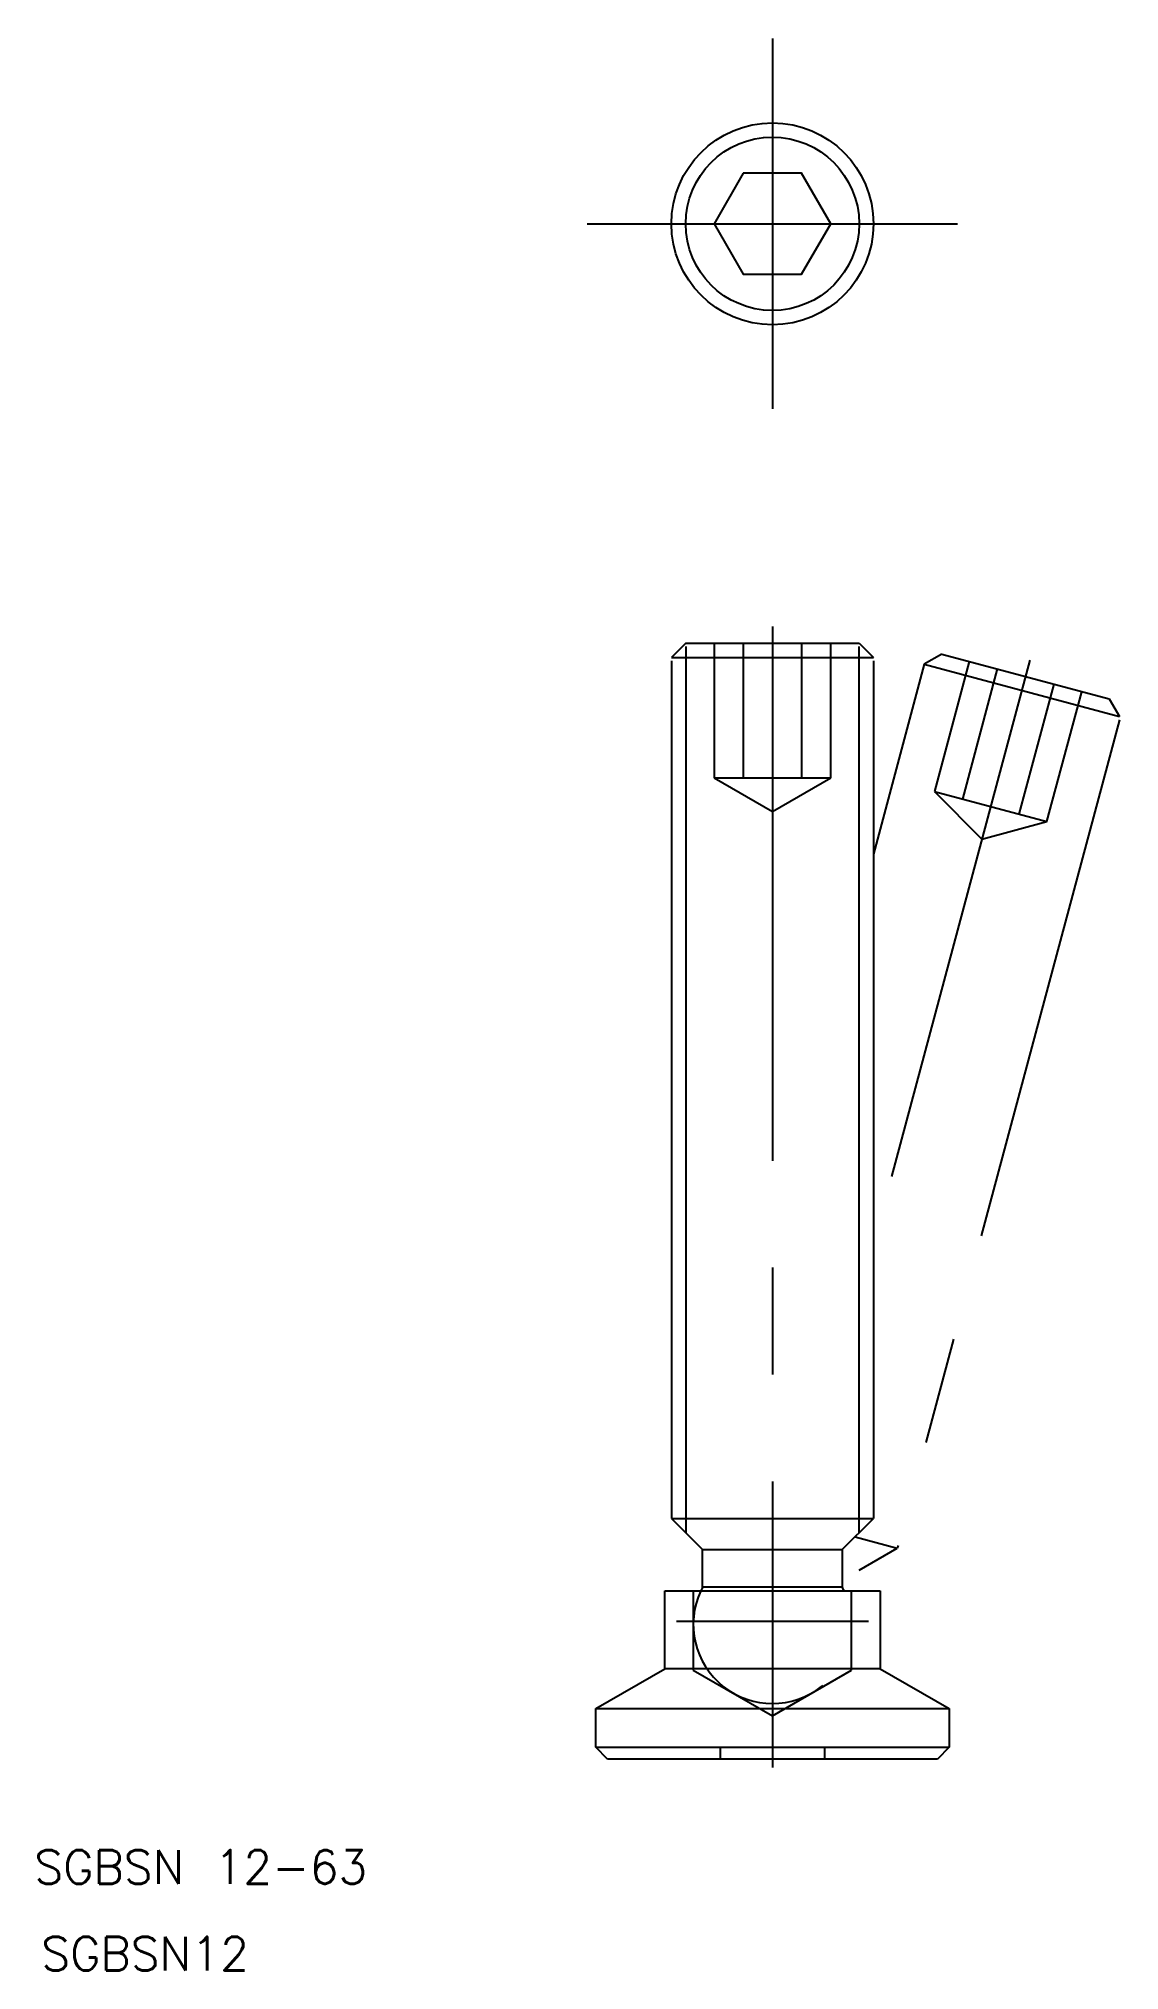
# Model space of a CAD drawing. Extents: x 13 to 77, y 38 to 153.
import ezdxf
from ezdxf.enums import TextEntityAlignment as Align

# ---------------------------------------------------------------- set-up
doc = ezdxf.new("R2010")
doc.units = 0
for name, pattern in [('CENTER', [50.8, 31.75, -6.35, 6.35, -6.35]), ('DASHED', [19.05, 12.7, -6.35]), ('PHANTOM', [63.5, 31.75, -6.35, 6.35, -6.35, 6.35, -6.35])]:
    doc.linetypes.add(name, pattern=pattern)
doc.layers.get('0').update_dxf_attribs({"linetype": 'CONTINUOUS'})
doc.layers.add('CENTER', color=1, linetype='CENTER')
doc.styles.get("Standard").update_dxf_attribs({"font": 'txt.shx'})

msp = doc.modelspace()

# ---------------------------------------------------------------- linework, layer by layer
at = {"color": 7, "linetype": 'CONTINUOUS'}
for p, q in [((51.29, 117.05), (50.44, 116.2)), ((50.44, 116.2), (62.44, 116.2)), ((50.44, 116), (50.44, 65.05)), ((51.29, 117.05), (61.59, 117.05)), ((61.59, 117.05), (62.44, 116.2)), ((62.44, 116), (62.44, 65.05)), ((50.44, 65.05), (62.44, 65.05)), ((52.29, 63.2), (60.59, 63.2)), ((52.29, 60.96), (52.29, 63.2)), ((60.59, 63.2), (60.59, 60.96)), ((60.59, 60.96), (52.29, 60.96)), ((50.04, 60.75), (62.84, 60.75)), ((50.04, 56.12), (50.04, 60.75)), ((62.84, 60.75), (62.84, 56.12)), ((45.94, 53.75), (50.04, 56.12)), ((62.84, 56.12), (50.04, 56.12)), ((62.84, 56.12), (66.94, 53.75)), ((45.94, 53.75), (66.94, 53.75)), ((45.94, 51.45), (45.94, 53.75)), ((66.94, 53.75), (66.94, 51.45)), ((45.94, 51.45), (66.94, 51.45)), ((46.64, 50.75), (45.94, 51.45)), ((66.24, 50.75), (46.64, 50.75)), ((66.94, 51.45), (66.24, 50.75))]:
    msp.add_line(p, q, dxfattribs=at)
at = {"color": 3}
for p, q in [((51.29, 116.85), (51.29, 64.2)), ((61.59, 64.2), (61.59, 116.85))]:
    msp.add_line(p, q, dxfattribs=at)
at = {"color": 3, "linetype": 'DASHED'}
for p, q in [((52.97, 117.05), (52.97, 109.05)), ((54.71, 117.05), (54.71, 109.05)), ((58.17, 117.05), (58.17, 109.05)), ((59.9, 109.05), (59.9, 117.05)), ((68.13, 115.97), (66.06, 108.24)), ((69.8, 115.52), (67.73, 107.79)), ((73.15, 114.62), (71.08, 106.89)), ((72.75, 106.45), (74.82, 114.17)), ((52.97, 109.05), (59.9, 109.05)), ((52.97, 109.05), (56.44, 107.05)), ((56.44, 107.05), (59.9, 109.05)), ((66.06, 108.24), (72.75, 106.45)), ((66.06, 108.24), (68.89, 105.41)), ((68.89, 105.41), (72.75, 106.45)), ((51.74, 60.75), (51.74, 56.04)), ((61.14, 56.04), (61.14, 60.75)), ((51.74, 56.04), (56.44, 53.32)), ((56.44, 53.32), (61.14, 56.04)), ((53.34, 51.45), (53.34, 50.75)), ((59.54, 51.45), (59.54, 50.75))]:
    msp.add_line(p, q, dxfattribs=at)
at = {"color": 3, "linetype": 'PHANTOM'}
for p, q in [((66.5, 116.4), (65.46, 115.8)), ((66.5, 116.4), (76.45, 113.74)), ((65.46, 115.8), (62.44, 104.52)), ((65.46, 115.8), (77.05, 112.7)), ((76.45, 113.74), (77.05, 112.7)), ((77.05, 112.5), (63.86, 63.28)), ((61.35, 63.96), (63.86, 63.28)), ((61.6, 61.97), (63.86, 63.28))]:
    msp.add_line(p, q, dxfattribs=at)
for p, q in [((61.59, 90.62), (61.59, 90.62)), ((61.59, 77.41), (61.59, 77.41)), ((50.44, 65.05), (52.29, 63.2)), ((60.59, 63.2), (62.44, 65.05))]:
    msp.add_line(p, q)
at = {"color": 7, "linetype": 'CONTINUOUS'}
msp.add_lwpolyline([(54.71, 144.97), (52.97, 141.97), (54.71, 138.97), (58.17, 138.97), (59.9, 141.97), (58.17, 144.97)], close=True, dxfattribs=at)
msp.add_circle((56.44, 141.97), 6, dxfattribs=at)
at = {"color": 3, "linetype": 'CONTINUOUS'}
msp.add_circle((56.44, 141.97), 5.15, dxfattribs=at)
at = {"color": 7, "linetype": 'CONTINUOUS'}
for start, end in [(152.0038, 154.8157), (25.1843, 27.9962)]:
    msp.add_arc((56.44, 58.75), 4.7, start, end, dxfattribs=at)
at = {"color": 3, "linetype": 'DASHED'}
msp.add_arc((56.44, 58.75), 4.7, 154.8157, 25.1843, dxfattribs=at)
at = {"layer": 'CENTER', "color": 1, "linetype": 'CENTER'}
for p, q in [((56.44, 152.97), (56.44, 130.97)), ((45.44, 141.97), (67.44, 141.97)), ((56.44, 118.05), (56.44, 50.25)), ((71.73, 116.04), (62.44, 81.34)), ((50.74, 58.95), (62.14, 58.95))]:
    msp.add_line(p, q, dxfattribs=at)

# ---------------------------------------------------------------- texts
at = {"color": 7, "linetype": 'CONTINUOUS'}
for s, p in [('SGBSN 12-63', (22.48, 42.74)), ('SGBSN12', (19.17, 37.59))]:
    msp.add_text(s, height=2, dxfattribs=at).set_placement(p, align=Align.BOTTOM_CENTER)

doc.saveas('drawing.dxf')
